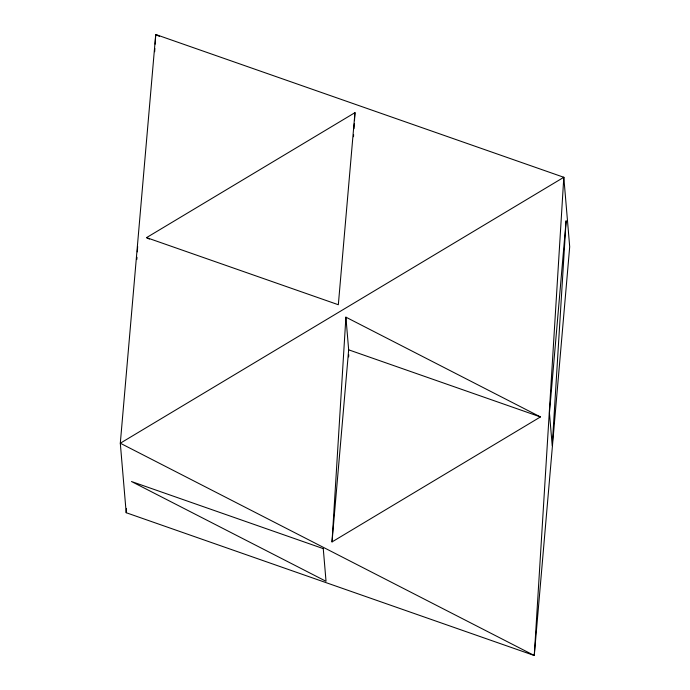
<?xml version="1.0" encoding="UTF-8"?>
<svg xmlns="http://www.w3.org/2000/svg" width="690" height="690" viewBox="0 0 690 690"><rect width="100%" height="100%" fill="white"/><g stroke="black" fill="none" stroke-linecap="round" stroke-linejoin="round"><path stroke-width="1.03" d="M136.853 259.388L136.991 257.241M137.319 251.867L137.655 246.485M126.192 512.713L120.302 443.221L155.733 34.5L563.808 177.287L569.698 246.779L534.267 655.5L126.192 512.713L126.46 508.418M154.672 51.698L154.871 48.473M155.138 44.177L155.733 34.5L159.562 36.467M353.496 136.724L353.616 134.714M353.987 128.694L354.298 123.674M354.488 120.664L354.979 112.642L146.539 237.627L149.411 239.102M332.019 541.917L345.897 317.159L540.46 416.933L332.019 541.917L348.666 349.821L345.897 317.159M348.64 356.903L348.769 354.755M354.979 112.642L338.333 304.738L146.539 237.627M348.666 349.821L540.46 416.933M563.808 177.287L534.267 655.5L120.302 443.221L563.808 177.287M566.102 220.904L552.216 445.662L549.447 413L566.102 220.904M323.265 548.628L131.471 481.517L326.034 581.291L323.265 548.628"/></g></svg>
